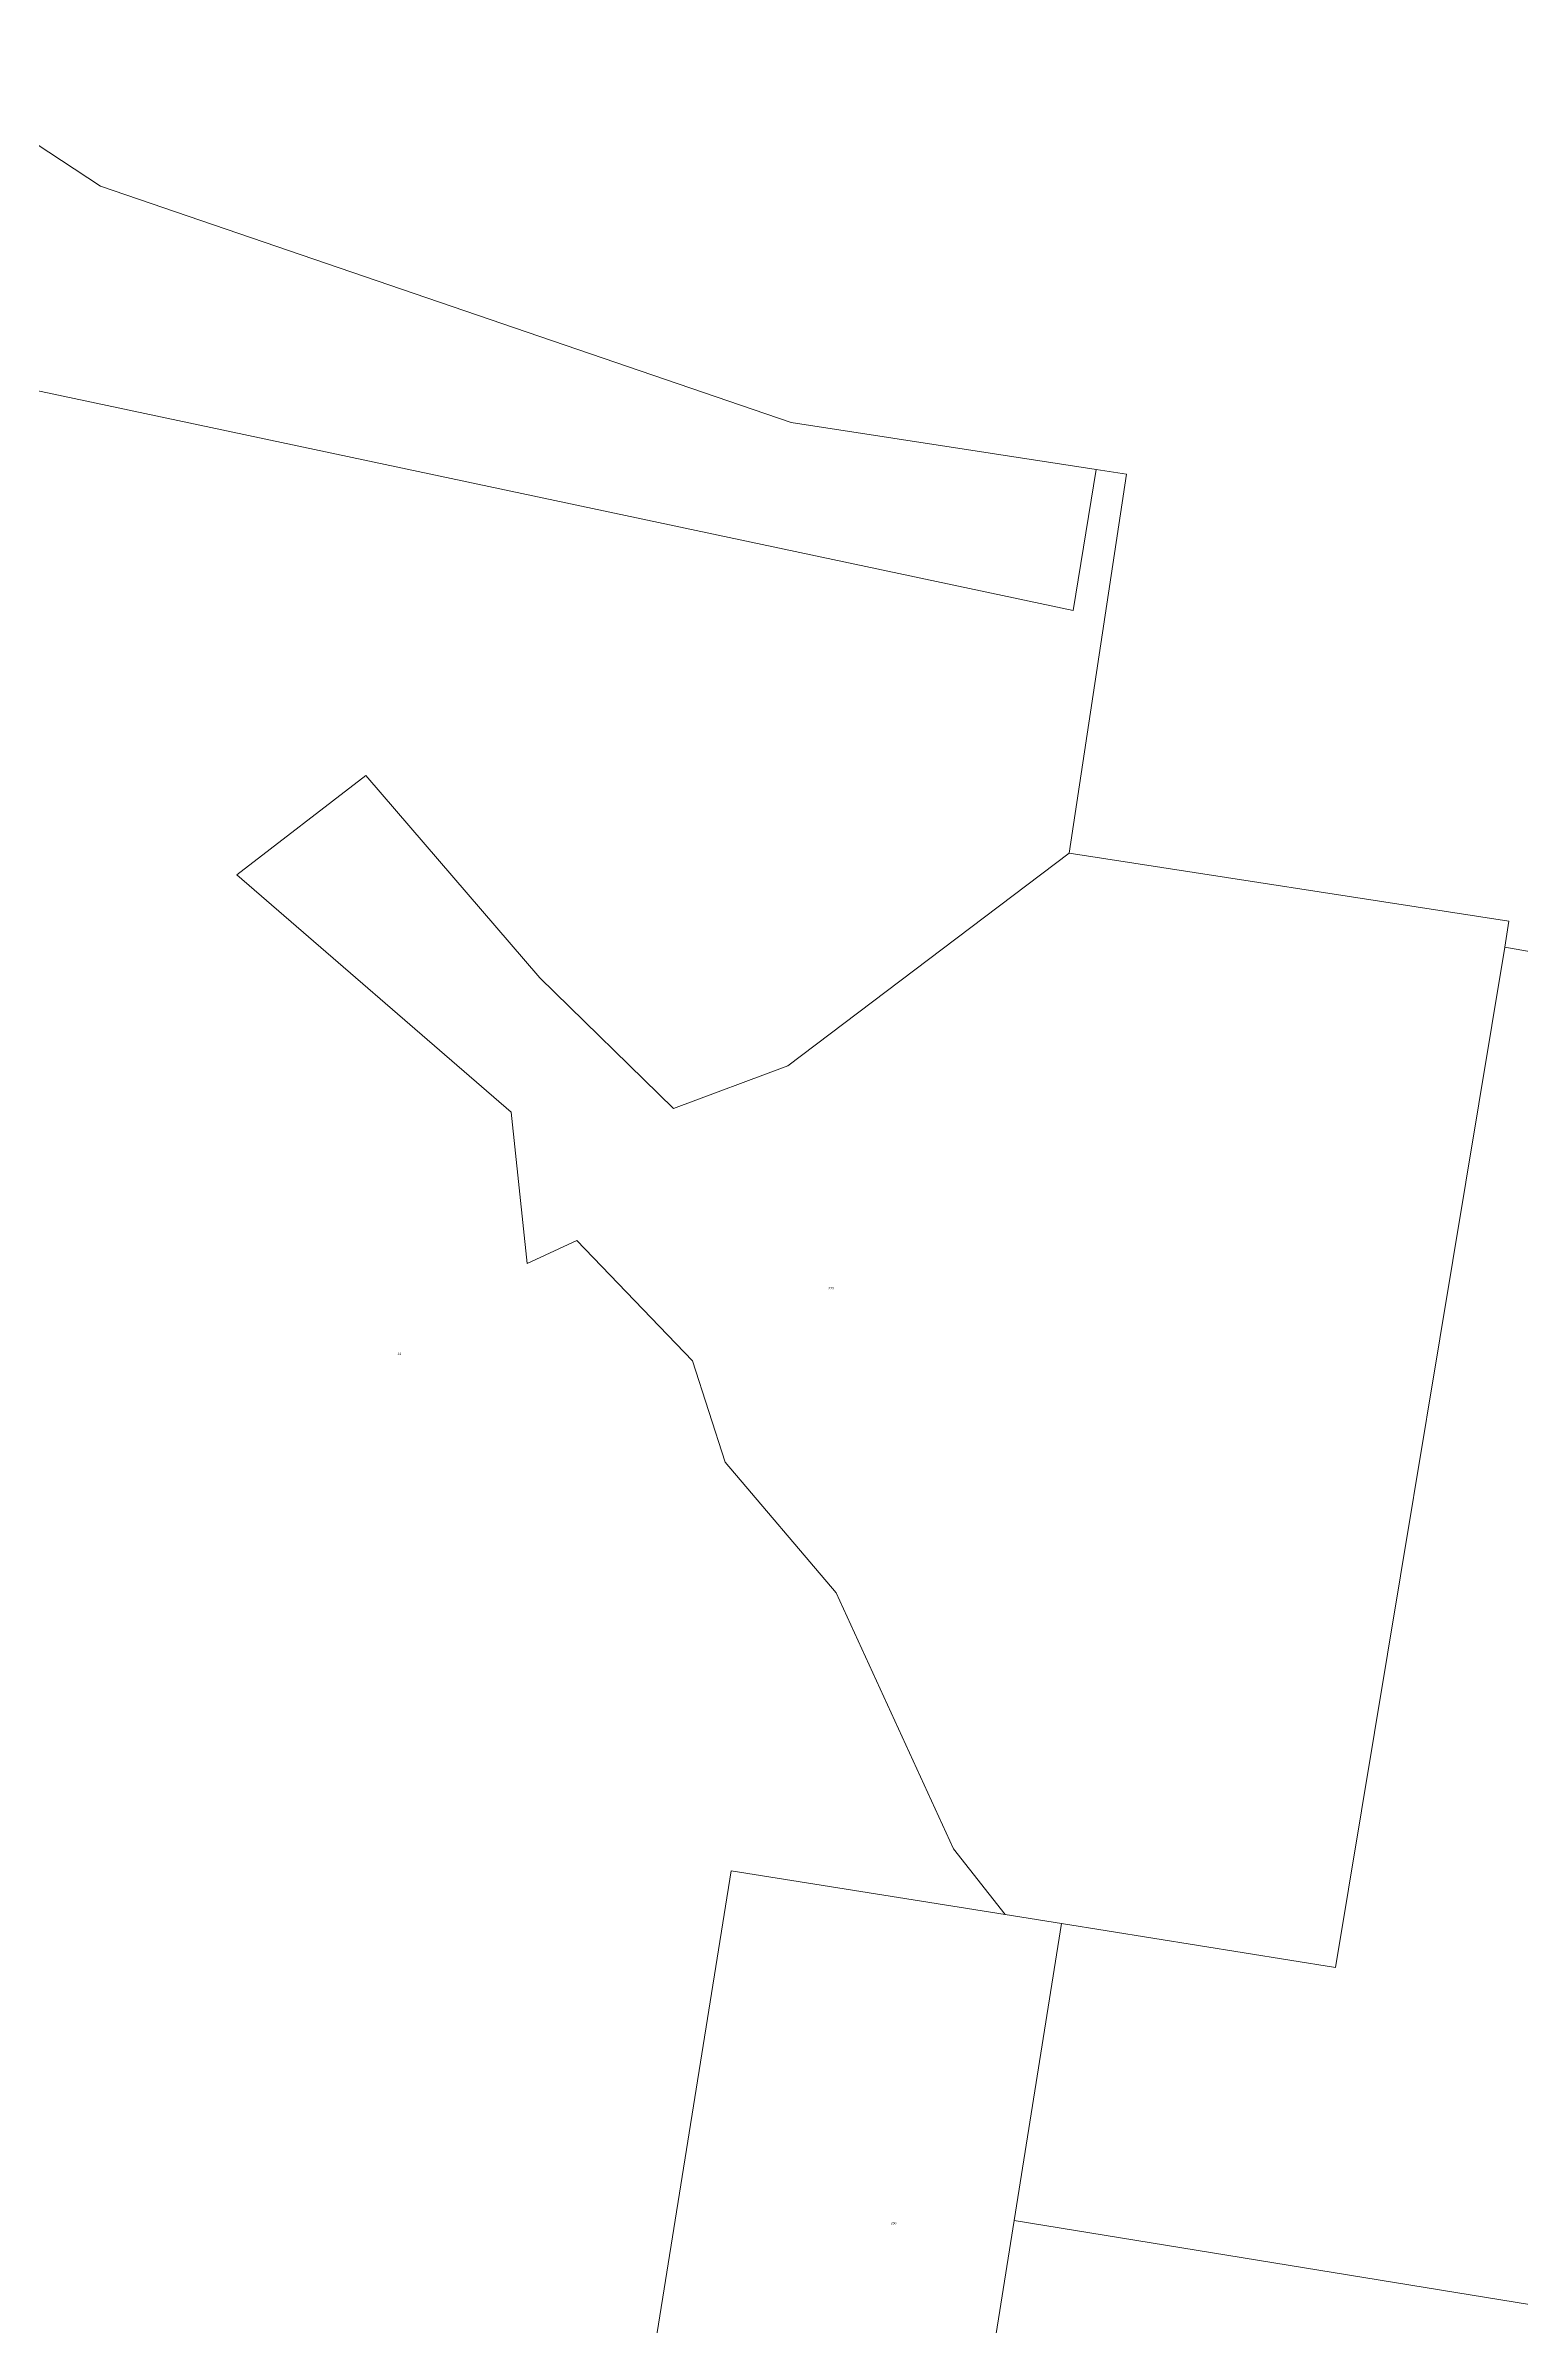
# Model space of a CAD drawing. Header units: metres. Extents: x 231386 to 238683, y 6156973 to 6161532.
# Drawn here: x 235894 to 237014, y 6159012 to 6160743 of the extents above; entities that cross this region are included whole.
import ezdxf

# ---------------------------------------------------------------- set-up
doc = ezdxf.new("R2010")
doc.units = ezdxf.units.M
doc.layers.add('Cadastre Land Parcels_SP_EXT', color=8, linetype='Continuous', lineweight=5)
doc.styles.get("Standard").update_dxf_attribs({"font": 'arial.ttf'})

msp = doc.modelspace()

# ---------------------------------------------------------------- linework, layer by layer
at = {"layer": 'Cadastre Land Parcels_SP_EXT', "linetype": 'Continuous'}
for points in [[(236691.7, 6160421.5), (236460.2, 6160457.1), (235936, 6160636.6), (235817.2, 6160714.4), (235649.9, 6160743.3), (235609.8, 6160512.1), (235575.8, 6160316.7), (235470, 6160333.3), (235179, 6160379), (235175.8, 6160359.1), (235010.7, 6159340.8), (235201, 6159132.5), (235749.8, 6159041.9), (235760.1, 6159386.5), (235633.1, 6159462.5), (235765.2, 6159797.9), (235563.6, 6160240.7), (235629.6, 6160325.4), (235660.4, 6160424.7), (235693.1, 6160464.2), (235749.9, 6160510.6), (236674.1, 6160314.4), (236691.7, 6160421.5)], [(236671.3, 6160130.1), (236457.7, 6159968.7), (236370.8, 6159936.3), (236269.3, 6160035.6), (236137.4, 6160189), (236039.4, 6160113.6), (236247.6, 6159933.5), (236259.7, 6159818.7), (236297.4, 6159836.1), (236385.3, 6159744.7), (236410, 6159667.7), (236494.3, 6159568.6), (236583.3, 6159374.2), (236622.5, 6159324.3), (236665.3, 6159317.6), (236873.3, 6159284.2), (237001.8, 6160058.7), (237004.9, 6160078.5), (236671.3, 6160130.1)], [(237362, 6159650), (237396.4, 6159848.2), (237385.2, 6159857.5), (237144, 6160033.7), (237001.8, 6160058.7), (236873.3, 6159284.2), (236665.3, 6159317.6), (236629.4, 6159092), (237102.9, 6159014.9), (237173, 6159403), (237314.8, 6159377.9), (237362, 6159650)], [(236622.5, 6159324.3), (236414.6, 6159357.6), (236315.9, 6158741.9), (236567.2, 6158701.4), (236629.4, 6159092), (236665.3, 6159317.6), (236622.5, 6159324.3)], [(237137.1, 6159009.3), (237102.9, 6159014.9), (236629.4, 6159092), (236567.2, 6158701.4), (236505.9, 6158315.7), (236715.9, 6158282.9), (236856, 6158232.4), (237001.3, 6158199), (237137.1, 6159009.3)]]:
    msp.add_lwpolyline(points, close=True, dxfattribs=at)
msp.add_lwpolyline([(235770.3, 6158845.5), (236166.1, 6158781.9), (236163.5, 6158766.4), (236315.9, 6158741.9), (236414.6, 6159357.6), (236622.5, 6159324.3), (236583.3, 6159374.2), (236494.3, 6159568.6), (236410, 6159667.7), (236385.3, 6159744.7), (236297.4, 6159836.1), (236259.7, 6159818.7), (236247.6, 6159933.5), (236039.4, 6160113.6), (236137.4, 6160189), (236269.3, 6160035.6), (236370.8, 6159936.3), (236457.7, 6159968.7), (236671.3, 6160130.1), (236714.6, 6160418), (236691.7, 6160421.5), (236691.7, 6160421.5), (236674.1, 6160314.4), (235749.9, 6160510.6)], dxfattribs=at)

# ---------------------------------------------------------------- texts
at = {"layer": 'Cadastre Land Parcels_SP_EXT'}
for s, p in [('270', (236488.4, 6159798.9)), ('21', (236161.4, 6159749.2)), ('250', (236535.8, 6159089.2))]:
    msp.add_text(s, height=1.8, dxfattribs=at).set_placement(p)

doc.saveas('drawing.dxf')
